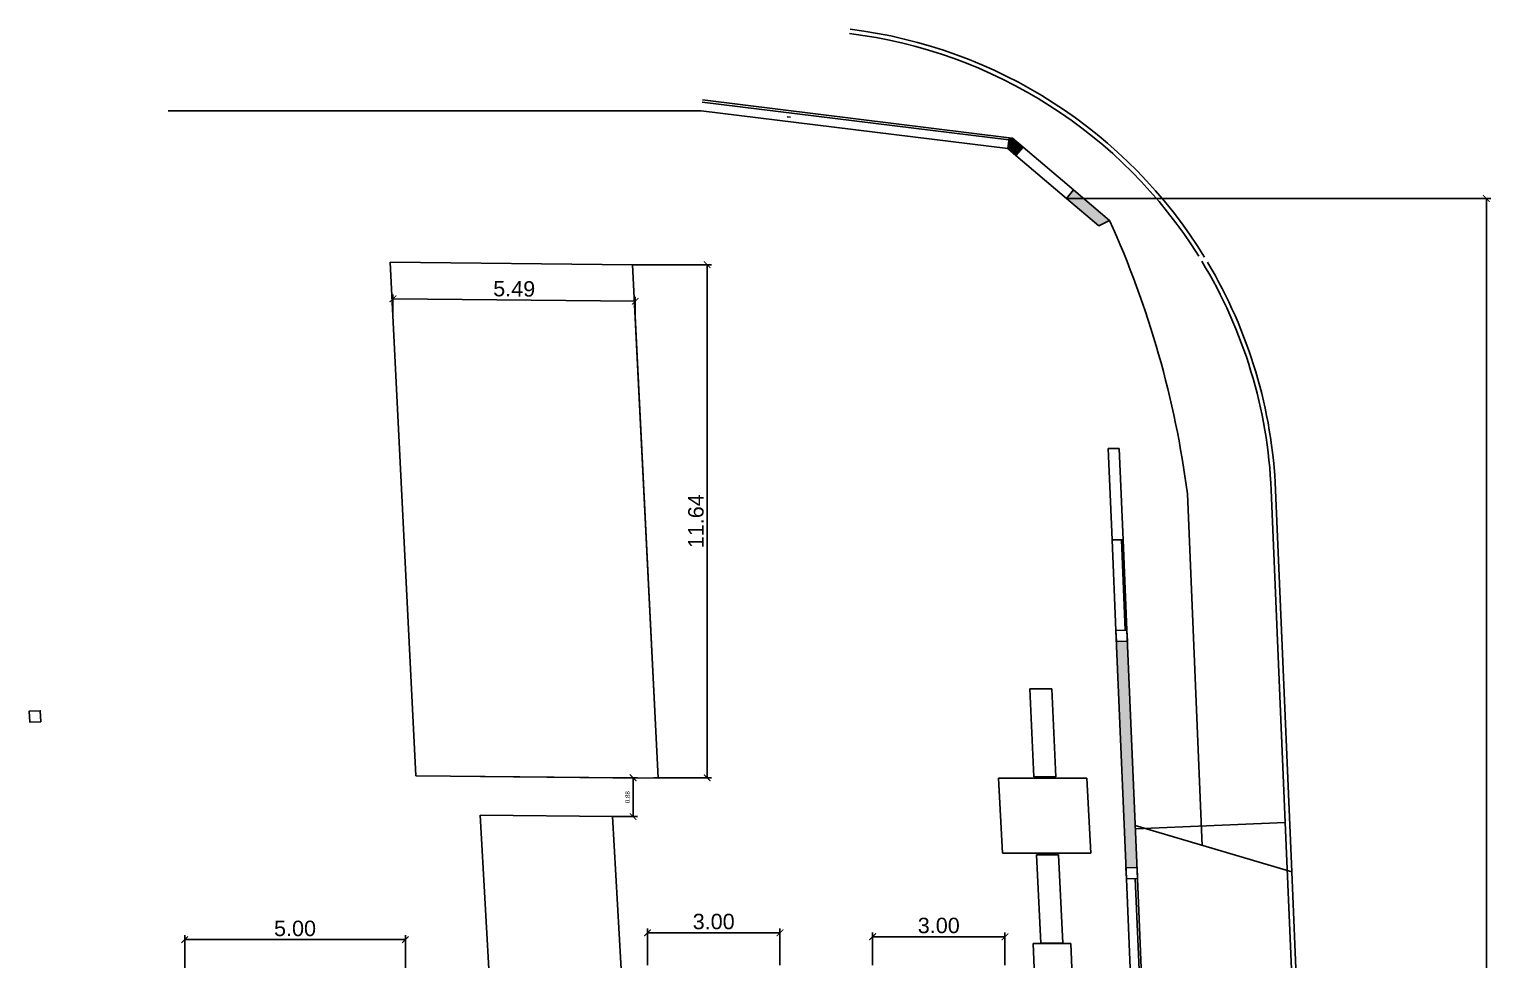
# Model space of a CAD drawing. Extents: x 642490.5 to 642523.6, y 7675175.7 to 7675238.7.
# Drawn here: x 642490.53 to 642523.64, y 7675217.56 to 7675238.66 of the extents above; entities that cross this region are included whole.
import ezdxf

# ---------------------------------------------------------------- set-up
doc = ezdxf.new("R2010")
doc.units = 0
doc.header["$MEASUREMENT"] = 0
doc.header["$PDMODE"] = 32
doc.header["$PDSIZE"] = 3
doc.layers.get('0').update_dxf_attribs({"linetype": 'CONTINUOUS'})
doc.layers.get('DEFPOINTS').update_dxf_attribs({"linetype": 'CONTINUOUS'})
doc.layers.add('traço fraco', color=1, linetype='CONTINUOUS')
doc.styles.add('Util2000', font='arial.ttf')
doc.dimstyles.new('ext_1-100_m_ms_100', dxfattribs={"dimscale": 0.1, "dimtxt": 1, "dimasz": 1.5, "dimexe": 1, "dimexo": 0, "dimgap": 0.75, "dimtad": 1, "dimzin": 1, "dimdsep": 46, "dimtxsty": 'Util2000', "dimblk": 'ARCHTICK', "dimcen": 1.5, "dimclrd": 1, "dimclre": 1, "dimclrt": 2, "dimazin": 3, "dimtfac": 1, "dimtix": 1, "dimtmove": 1, "dimatfit": 3, "dimfxl": 1, "dimtolj": 1, "dimtzin": 12, "dimarcsym": 0})

# ---------------------------------------------------------------- blocks, each defined once
blk = doc.blocks.new('_ArchTick')
at = {"color": 0, "linetype": 'ByBlock', "transparency": 33554687, "const_width": 0.15}
blk.add_lwpolyline([(-0.5, -0.5), (0.5, 0.5)], dxfattribs=at)
blk = doc.blocks.new('*D1472')
at = {"color": 1, "lineweight": -2, "transparency": 33554687}
for p, q in [((642514.029, 7675234.822), (642523.644, 7675234.822)), ((642523.544, 7675234.822), (642523.544, 7675179.609)), ((642514.029, 7675179.609), (642523.644, 7675179.609))]:
    blk.add_line(p, q, dxfattribs=at)
at = {"layer": 'DEFPOINTS', "color": 0, "transparency": 33554687}
for p in [(642514.029, 7675234.822), (642514.029, 7675179.609), (642523.544, 7675179.609)]:
    blk.add_point(p, dxfattribs=at)
at = {"color": 1, "linetype": 'ByBlock', "lineweight": -2, "transparency": 33554687, "xscale": 0.15, "yscale": 0.15, "zscale": 0.15}
for p, rotation in [((642523.544, 7675234.822), 90), ((642523.544, 7675179.609), 270)]:
    blk.add_blockref('_ArchTick', p, dxfattribs=dict(at, rotation=rotation))
at = {"color": 2, "transparency": 33554687, "insert": (642523.418, 7675207.216), "char_height": 0.1, "attachment_point": 5, "rotation": 90, "style": 'Util2000'}
blk.add_mtext('\\A1;55.21', dxfattribs=at)
blk = doc.blocks.new('*D1473')
at = {"lineweight": -2, "transparency": 33554687}
for p, q in [((642498.765, 7675232.216), (642498.769, 7675232.645)), ((642498.768, 7675232.545), (642504.258, 7675232.49)), ((642504.255, 7675232.161), (642504.259, 7675232.59))]:
    blk.add_line(p, q, dxfattribs=at)
at = {"layer": 'DEFPOINTS', "color": 0, "transparency": 33554687}
for p in [(642504.258, 7675232.49), (642498.765, 7675232.216), (642504.255, 7675232.161)]:
    blk.add_point(p, dxfattribs=at)
at = {"linetype": 'ByBlock', "lineweight": -2, "transparency": 33554687, "xscale": 0.15, "yscale": 0.15, "zscale": 0.15}
for p, rotation in [((642498.768, 7675232.545), 179.426749758641), ((642504.258, 7675232.49), 359.426749758641)]:
    blk.add_blockref('_ArchTick', p, dxfattribs=dict(at, rotation=rotation))
at = {"transparency": 33554687, "insert": (642501.516, 7675232.771), "char_height": 0.35, "attachment_point": 5, "rotation": 359.4267, "style": 'Util2000'}
blk.add_mtext('\\A1;5.49', dxfattribs=at)
blk = doc.blocks.new('*D1474')
at = {"lineweight": -2, "transparency": 33554687}
for p, q in [((642504.197, 7675233.319), (642505.988, 7675233.319)), ((642505.888, 7675233.319), (642505.888, 7675221.684)), ((642504.68, 7675221.684), (642505.988, 7675221.684))]:
    blk.add_line(p, q, dxfattribs=at)
at = {"layer": 'DEFPOINTS', "color": 0, "transparency": 33554687}
for p in [(642504.197, 7675233.319), (642504.68, 7675221.684), (642505.888, 7675221.684)]:
    blk.add_point(p, dxfattribs=at)
at = {"linetype": 'ByBlock', "lineweight": -2, "transparency": 33554687, "xscale": 0.15, "yscale": 0.15, "zscale": 0.15}
for p, rotation in [((642505.888, 7675233.319), 90), ((642505.888, 7675221.684), 270)]:
    blk.add_blockref('_ArchTick', p, dxfattribs=dict(at, rotation=rotation))
at = {"transparency": 33554687, "insert": (642505.635, 7675227.502), "char_height": 0.35, "attachment_point": 5, "rotation": 90, "style": 'Util2000'}
blk.add_mtext('\\A1;11.64', dxfattribs=at)
blk = doc.blocks.new('*D1482')
at = {"lineweight": -2, "transparency": 33554687}
for p, q in [((642494.05, 7675217.126), (642494.05, 7675218.114)), ((642499.05, 7675217.126), (642499.05, 7675218.114)), ((642494.05, 7675218.014), (642499.05, 7675218.014))]:
    blk.add_line(p, q, dxfattribs=at)
at = {"layer": 'DEFPOINTS', "color": 0, "transparency": 33554687}
for p in [(642499.05, 7675218.014), (642494.05, 7675217.126), (642499.05, 7675217.126)]:
    blk.add_point(p, dxfattribs=at)
at = {"linetype": 'ByBlock', "lineweight": -2, "transparency": 33554687, "xscale": 0.15, "yscale": 0.15, "zscale": 0.15, "rotation": 180}
blk.add_blockref('_ArchTick', (642494.05, 7675218.014), dxfattribs=at)
at = {"linetype": 'ByBlock', "lineweight": -2, "transparency": 33554687, "xscale": 0.15, "yscale": 0.15, "zscale": 0.15}
blk.add_blockref('_ArchTick', (642499.05, 7675218.014), dxfattribs=at)
at = {"transparency": 33554687, "insert": (642496.55, 7675218.267), "char_height": 0.35, "attachment_point": 5, "style": 'Util2000'}
blk.add_mtext('\\A1;5.00', dxfattribs=at)
blk = doc.blocks.new('*D1483')
at = {"lineweight": -2, "transparency": 33554687}
for p, q in [((642504.536, 7675217.434), (642504.536, 7675218.269)), ((642504.536, 7675218.169), (642507.536, 7675218.169)), ((642507.536, 7675217.434), (642507.536, 7675218.269))]:
    blk.add_line(p, q, dxfattribs=at)
at = {"layer": 'DEFPOINTS', "color": 0, "transparency": 33554687}
for p in [(642507.536, 7675218.169), (642504.536, 7675217.434), (642507.536, 7675217.434)]:
    blk.add_point(p, dxfattribs=at)
at = {"linetype": 'ByBlock', "lineweight": -2, "transparency": 33554687, "xscale": 0.15, "yscale": 0.15, "zscale": 0.15, "rotation": 180}
blk.add_blockref('_ArchTick', (642504.536, 7675218.169), dxfattribs=at)
at = {"linetype": 'ByBlock', "lineweight": -2, "transparency": 33554687, "xscale": 0.15, "yscale": 0.15, "zscale": 0.15}
blk.add_blockref('_ArchTick', (642507.536, 7675218.169), dxfattribs=at)
at = {"transparency": 33554687, "insert": (642506.036, 7675218.423), "char_height": 0.35, "attachment_point": 5, "style": 'Util2000'}
blk.add_mtext('\\A1;3.00', dxfattribs=at)
blk = doc.blocks.new('*D1484')
at = {"lineweight": -2, "transparency": 33554687}
for p, q in [((642509.636, 7675217.434), (642509.636, 7675218.18)), ((642509.636, 7675218.08), (642512.636, 7675218.08)), ((642512.636, 7675217.434), (642512.636, 7675218.18))]:
    blk.add_line(p, q, dxfattribs=at)
at = {"layer": 'DEFPOINTS', "color": 0, "transparency": 33554687}
for p in [(642512.636, 7675218.08), (642509.636, 7675217.434), (642512.636, 7675217.434)]:
    blk.add_point(p, dxfattribs=at)
at = {"linetype": 'ByBlock', "lineweight": -2, "transparency": 33554687, "xscale": 0.15, "yscale": 0.15, "zscale": 0.15, "rotation": 180}
blk.add_blockref('_ArchTick', (642509.636, 7675218.08), dxfattribs=at)
at = {"linetype": 'ByBlock', "lineweight": -2, "transparency": 33554687, "xscale": 0.15, "yscale": 0.15, "zscale": 0.15}
blk.add_blockref('_ArchTick', (642512.636, 7675218.08), dxfattribs=at)
at = {"transparency": 33554687, "insert": (642511.136, 7675218.334), "char_height": 0.35, "attachment_point": 5, "style": 'Util2000'}
blk.add_mtext('\\A1;3.00', dxfattribs=at)
blk = doc.blocks.new('*D1486')
at = {"color": 1, "lineweight": -2, "transparency": 33554687}
for p, q in [((642503.75, 7675221.684), (642504.311, 7675221.684)), ((642504.211, 7675220.805), (642504.211, 7675221.684)), ((642503.742, 7675220.805), (642504.311, 7675220.805))]:
    blk.add_line(p, q, dxfattribs=at)
at = {"layer": 'DEFPOINTS', "color": 0, "transparency": 33554687}
for p in [(642503.75, 7675221.684), (642504.211, 7675221.684), (642503.742, 7675220.805)]:
    blk.add_point(p, dxfattribs=at)
at = {"color": 1, "linetype": 'ByBlock', "lineweight": -2, "transparency": 33554687, "xscale": 0.15, "yscale": 0.15, "zscale": 0.15}
for p, rotation in [((642504.211, 7675221.684), 90), ((642504.211, 7675220.805), 270)]:
    blk.add_blockref('_ArchTick', p, dxfattribs=dict(at, rotation=rotation))
at = {"color": 2, "transparency": 33554687, "insert": (642504.085, 7675221.245), "char_height": 0.1, "attachment_point": 5, "rotation": 90, "style": 'Util2000'}
blk.add_mtext('\\A1;0.88', dxfattribs=at)

msp = doc.modelspace()

# ---------------------------------------------------------------- hatches: boundary and pattern name
at = {"layer": 'traço fraco', "transparency": 33554687}
h = msp.add_hatch(color=251, dxfattribs=at)
h.dxf.hatch_style = 1
h.paths.add_polyline_path([(642513.048, 7675235.984), (642512.806, 7675236.189), (642512.732, 7675236.198), (642512.701, 7675235.95), (642512.886, 7675235.793)])
h = msp.add_hatch(color=251, dxfattribs=at)
h.dxf.hatch_style = 1
h.paths.add_polyline_path([(642514.191, 7675235.013), (642514.029, 7675234.822), (642514.76, 7675234.202), (642515.005, 7675234.322)])
h = msp.add_hatch(color=251, dxfattribs=at)
h.dxf.hatch_style = 1
h.paths.add_polyline_path([(642515.41, 7675224.783), (642515.161, 7675224.772), (642515.378, 7675219.64), (642515.628, 7675219.651)])

# ---------------------------------------------------------------- linework, layer by layer
at = {"transparency": 33554687}
for p, q in [((642499.289, 7675221.729), (642498.707, 7675233.374)), ((642504.197, 7675233.319), (642498.707, 7675233.374)), ((642504.779, 7675221.684), (642504.197, 7675233.319)), ((642504.779, 7675221.674), (642504.255, 7675232.161)), ((642514.975, 7675229.151), (642515.225, 7675229.151)), ((642515.062, 7675227.082), (642514.975, 7675229.151)), ((642515.313, 7675227.082), (642515.225, 7675229.151)), ((642515.062, 7675227.082), (642515.313, 7675227.082)), ((642513.292, 7675221.703), (642513.198, 7675223.701)), ((642513.198, 7675223.701), (642513.698, 7675223.701)), ((642513.792, 7675221.703), (642513.698, 7675223.701)), ((642504.779, 7675221.674), (642499.289, 7675221.729)), ((642500.751, 7675221.714), (642503.75, 7675221.684)), ((642513.292, 7675221.703), (642513.792, 7675221.703)), ((642512.49, 7675221.675), (642514.49, 7675221.676)), ((642512.583, 7675219.978), (642512.49, 7675221.675)), ((642514.583, 7675219.979), (642514.49, 7675221.676)), ((642501.158, 7675213.574), (642500.742, 7675220.835)), ((642500.742, 7675220.835), (642503.742, 7675220.805)), ((642504.157, 7675213.544), (642503.742, 7675220.805)), ((642512.583, 7675219.978), (642514.583, 7675219.979)), ((642513.446, 7675217.938), (642513.352, 7675219.936)), ((642513.352, 7675219.936), (642513.852, 7675219.936)), ((642513.946, 7675217.938), (642513.852, 7675219.936)), ((642514.252, 7675193.954), (642513.276, 7675217.929)), ((642513.276, 7675217.929), (642514.126, 7675217.929)), ((642513.446, 7675217.938), (642513.946, 7675217.938)), ((642515.102, 7675193.954), (642514.126, 7675217.929))]:
    msp.add_line(p, q, dxfattribs=at)
at = {"layer": 'traço fraco', "color": 251, "transparency": 33554687}
for p, q in [((642505.778, 7675237.006), (642512.725, 7675236.149)), ((642505.784, 7675237.056), (642512.732, 7675236.198)), ((642505.754, 7675236.808), (642493.675, 7675236.808)), ((642505.754, 7675236.808), (642512.701, 7675235.95)), ((642507.702, 7675236.674), (642507.773, 7675236.664)), ((642512.701, 7675235.95), (642512.732, 7675236.198)), ((642512.886, 7675235.793), (642512.701, 7675235.95)), ((642512.806, 7675236.189), (642512.732, 7675236.198)), ((642513.048, 7675235.984), (642512.806, 7675236.189)), ((642512.886, 7675235.793), (642513.048, 7675235.984)), ((642514.191, 7675235.013), (642513.048, 7675235.984)), ((642512.886, 7675235.793), (642514.029, 7675234.822)), ((642514.029, 7675234.822), (642514.191, 7675235.013)), ((642515.005, 7675234.322), (642514.191, 7675235.013)), ((642514.76, 7675234.202), (642514.029, 7675234.822)), ((642514.76, 7675234.202), (642515.005, 7675234.322)), ((642517.108, 7675220.15), (642516.77, 7675228.123)), ((642518.988, 7675220.669), (642518.668, 7675228.204)), ((642519.136, 7675219.549), (642518.768, 7675228.208)), ((642515.062, 7675227.082), (642515.15, 7675225.022)), ((642515.273, 7675227.082), (642515.36, 7675225.031)), ((642515.313, 7675227.082), (642515.4, 7675225.032)), ((642515.389, 7675219.39), (642515.15, 7675225.022)), ((642515.639, 7675219.401), (642515.4, 7675225.032)), ((642515.588, 7675220.6), (642519.136, 7675219.549)), ((642518.988, 7675220.669), (642515.591, 7675220.525)), ((642519.37, 7675211.677), (642518.988, 7675220.669)), ((642515.389, 7675219.39), (642515.675, 7675212.646)), ((642515.875, 7675212.655), (642515.589, 7675219.399)), ((642515.925, 7675212.657), (642515.639, 7675219.401)), ((642519.136, 7675219.549), (642519.422, 7675212.806))]:
    msp.add_line(p, q, dxfattribs=at)
for points in [[(642515.41, 7675224.783), (642515.4, 7675225.032), (642515.15, 7675225.022), (642515.161, 7675224.772)], [(642515.639, 7675219.401), (642515.628, 7675219.651), (642515.378, 7675219.64), (642515.389, 7675219.39)]]:
    msp.add_lwpolyline(points, close=True, dxfattribs=at)
at = {"layer": 'traço fraco', "color": 7, "transparency": 33554687}
msp.add_lwpolyline([(642490.788, 7675222.956), (642490.777, 7675223.206), (642490.527, 7675223.196), (642490.538, 7675222.946)], close=True, dxfattribs=at)
at = {"layer": 'traço fraco', "color": 251, "transparency": 33554687}
for centre, radius, start, end in [((642507.778, 7675227.742), 11, 31.5011, 82.9609), ((642507.778, 7675227.742), 10.9, 31.9554, 82.9609), ((642495.243, 7675225.346), 21.705, 7.3525, 24.4279), ((642507.778, 7675227.742), 10.9, 2.4314, 31.2605), ((642507.778, 7675227.742), 11, 2.4314, 30.8172)]:
    msp.add_arc(centre, radius, start, end, dxfattribs=at)

# ---------------------------------------------------------------- dimensions: what is measured, and where the dimension line sits
at = {"transparency": 33554687}
for base, p1, p2, picture, middle in [((642523.544, 7675179.609), (642514.029, 7675234.822), (642514.029, 7675179.609), '*D1472', (642523.418, 7675207.216)), ((642504.211, 7675221.684), (642503.742, 7675220.805), (642503.75, 7675221.684), '*D1486', (642504.085, 7675221.245))]:
    dim = msp.add_linear_dim(base=base, p1=p1, p2=p2, angle=90, dimstyle='ext_1-100_m_ms_100', dxfattribs=at)
    dim.commit()
    dim.dimension.update_dxf_attribs({"geometry": picture, "text_midpoint": middle})
for base, p1, p2, angle, picture, middle in [((642505.8884, 7675221.684), (642504.1967, 7675233.3194), (642504.6804, 7675221.684), 90, '*D1474', (642505.6347, 7675227.5017)), ((642504.258, 7675232.49), (642498.765, 7675232.216), (642504.255, 7675232.161), 359.4267, '*D1473', (642501.516, 7675232.771))]:
    dim = msp.add_linear_dim(base=base, p1=p1, p2=p2, angle=angle, dimstyle='ext_1-100_m_ms_100', override={"dimtxt": 3.5, "dimclrd": 256, "dimclre": 256, "dimclrt": 256}, dxfattribs=at)
    dim.commit()
    dim.dimension.update_dxf_attribs({"geometry": picture, "text_midpoint": middle})
for base, p1, p2, picture, middle in [((642499.05, 7675218.014), (642494.05, 7675217.126), (642499.05, 7675217.126), '*D1482', (642496.55, 7675218.267)), ((642507.536, 7675218.169), (642504.536, 7675217.434), (642507.536, 7675217.434), '*D1483', (642506.036, 7675218.423)), ((642512.636, 7675218.08), (642509.636, 7675217.434), (642512.636, 7675217.434), '*D1484', (642511.136, 7675218.334))]:
    dim = msp.add_linear_dim(base=base, p1=p1, p2=p2, dimstyle='ext_1-100_m_ms_100', override={"dimtxt": 3.5, "dimclrd": 256, "dimclre": 256, "dimclrt": 256}, dxfattribs=at)
    dim.commit()
    dim.dimension.update_dxf_attribs({"geometry": picture, "text_midpoint": middle})

doc.saveas('drawing.dxf')
